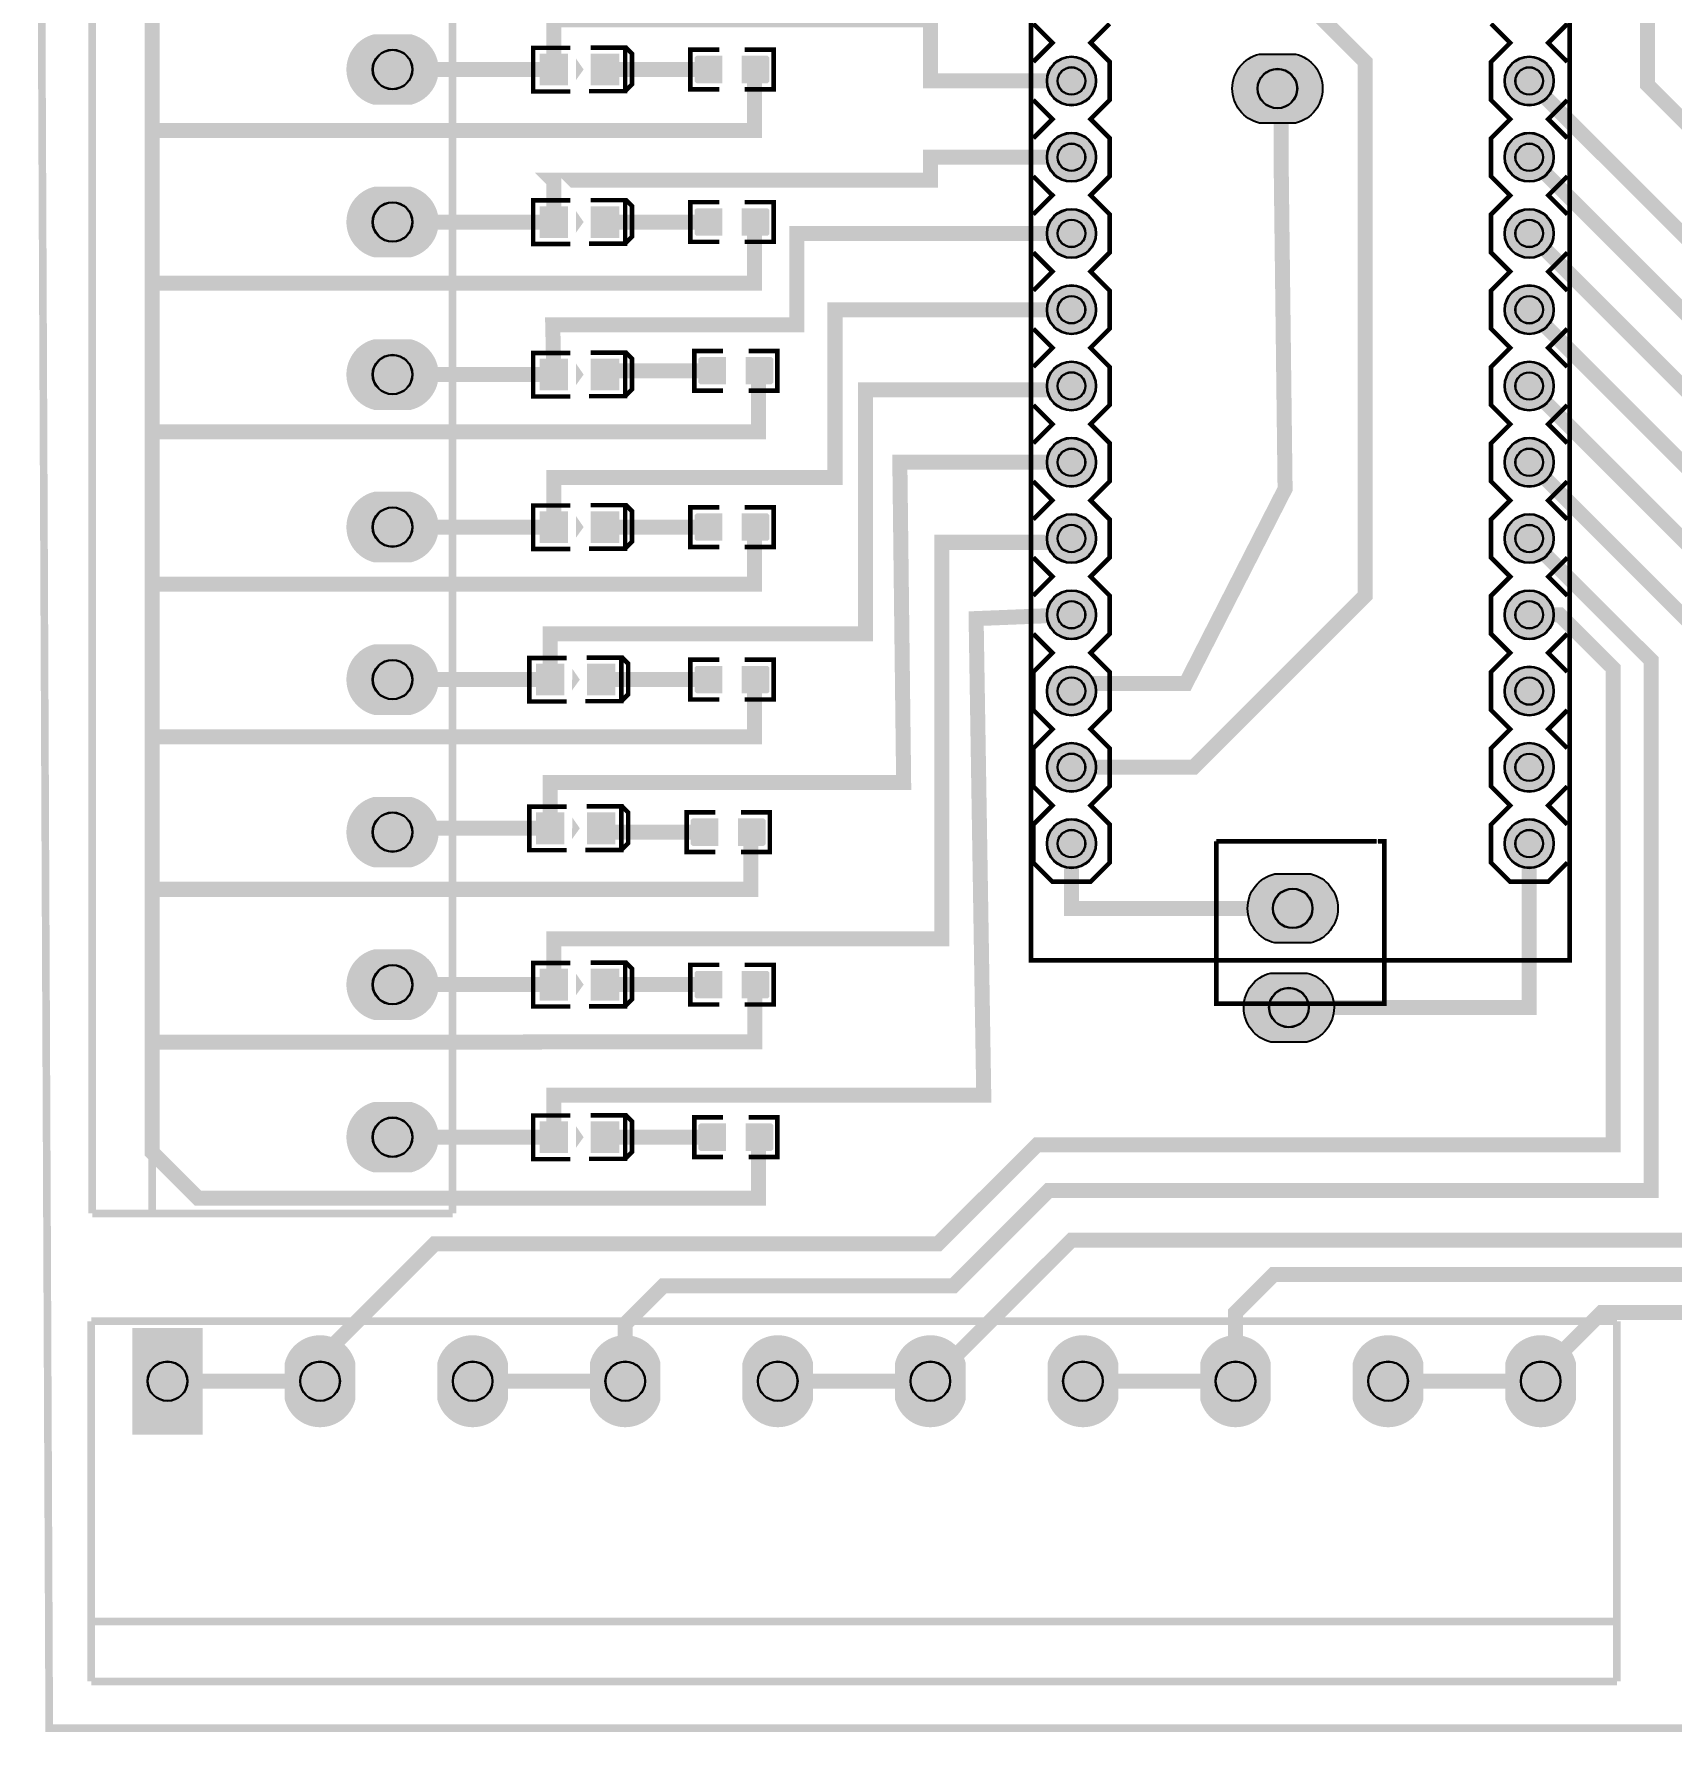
# Model space of a CAD drawing. Header units: millimetres. Extents: x 7 to 125, y -43 to 43.
# Drawn here: x 7.5 to 62, y -43.3 to 13.2 of the extents above; entities that cross this region are included whole.
import ezdxf

# ---------------------------------------------------------------- set-up
doc = ezdxf.new("R2010")
doc.units = ezdxf.units.MM
for name, color, linetype, true_color in [('BoardOutLine', 7, 'Continuous', 0xff00ff), ('BottomSolderMaskLayer', 7, 'Continuous', 0xaa00ff), ('Document', 7, 'Continuous', 0xffffff), ('Multi-Layer', 7, 'Continuous', 0xc0c0c0), ('TopLayer', 7, 'Continuous', 0xff0000), ('TopPasteMaskLayer', 7, 'Continuous', 0x808080), ('TopSilkLayer', 7, 'Continuous', 0xffcc00), ('TopSolderMaskLayer', 7, 'Continuous', 0x800080)]:
    doc.layers.add(name, color=color, linetype=linetype, true_color=true_color)

msp = doc.modelspace()

# ---------------------------------------------------------------- hatches: boundary and pattern name
at = {"layer": 'BottomSolderMaskLayer'}
for points in [[(18.818, 10.89, -0.785398), (18.818, 13.24), (20.044, 13.24, -0.785398), (20.044, 10.89)], [(41.212, 11.684, 1), (42.862, 11.684, 1)], [(48.282, 10.255, -0.785398), (48.282, 12.605), (49.508, 12.605, -0.785398), (49.508, 10.255)], [(56.452, 11.684, 1), (58.103, 11.684, 1)], [(41.212, 9.144, 1), (42.862, 9.144, 1)], [(56.452, 9.144, 1), (58.103, 9.144, 1)], [(18.818, 5.81, -0.785398), (18.818, 8.16), (20.044, 8.16, -0.785398), (20.044, 5.81)], [(41.212, 6.604, 1), (42.862, 6.604, 1)], [(56.452, 6.604, 1), (58.103, 6.604, 1)], [(41.212, 4.064, 1), (42.862, 4.064, 1)], [(56.452, 4.064, 1), (58.103, 4.064, 1)], [(18.818, 0.73, -0.785398), (18.818, 3.08), (20.044, 3.08, -0.785398), (20.044, 0.73)], [(41.212, 1.524, 1), (42.862, 1.524, 1)], [(56.452, 1.524, 1), (58.103, 1.524, 1)], [(41.212, -1.016, 1), (42.862, -1.016, 1)], [(56.452, -1.016, 1), (58.103, -1.016, 1)], [(18.818, -4.35, -0.785398), (18.818, -2), (20.044, -2, -0.785398), (20.044, -4.35)], [(41.212, -3.556, 1), (42.862, -3.556, 1)], [(56.452, -3.556, 1), (58.103, -3.556, 1)], [(41.212, -6.096, 1), (42.862, -6.096, 1)], [(56.452, -6.096, 1), (58.103, -6.096, 1)], [(18.818, -9.43, -0.785398), (18.818, -7.08), (20.044, -7.08, -0.785398), (20.044, -9.43)], [(41.212, -8.636, 1), (42.862, -8.636, 1)], [(56.452, -8.636, 1), (58.103, -8.636, 1)], [(41.212, -11.176, 1), (42.862, -11.176, 1)], [(56.452, -11.176, 1), (58.103, -11.176, 1)], [(18.818, -14.51, -0.785398), (18.818, -12.16), (20.044, -12.16, -0.785398), (20.044, -14.51)], [(41.212, -13.716, 1), (42.862, -13.716, 1)], [(56.452, -13.716, 1), (58.103, -13.716, 1)], [(48.79, -17.05, -0.785398), (48.79, -14.7), (50.016, -14.7, -0.785398), (50.016, -17.05)], [(18.818, -19.59, -0.785398), (18.818, -17.24), (20.044, -17.24, -0.785398), (20.044, -19.59)], [(48.663, -20.352, -0.785398), (48.663, -18.002), (49.889, -18.002, -0.785398), (49.889, -20.352)], [(18.818, -24.67, -0.785398), (18.818, -22.32), (20.044, -22.32, -0.785398), (20.044, -24.67)], [(13.113, -33.398), (10.763, -33.398), (10.763, -29.848), (13.113, -29.848)], [(18.193, -32.232, -0.785398), (15.843, -32.232), (15.843, -31.014, -0.785398), (18.193, -31.014)], [(23.273, -32.232, -0.785398), (20.923, -32.232), (20.923, -31.014, -0.785398), (23.273, -31.014)], [(28.353, -32.232, -0.785398), (26.003, -32.232), (26.003, -31.014, -0.785398), (28.353, -31.014)], [(33.433, -32.232, -0.785398), (31.083, -32.232), (31.083, -31.014, -0.785398), (33.433, -31.014)], [(38.513, -32.232, -0.785398), (36.163, -32.232), (36.163, -31.014, -0.785398), (38.513, -31.014)], [(43.593, -32.232, -0.785398), (41.243, -32.232), (41.243, -31.014, -0.785398), (43.593, -31.014)], [(48.673, -32.232, -0.785398), (46.323, -32.232), (46.323, -31.014, -0.785398), (48.673, -31.014)], [(53.754, -32.232, -0.785398), (51.403, -32.232), (51.403, -31.014, -0.785398), (53.754, -31.014)], [(58.834, -32.232, -0.785398), (56.483, -32.232), (56.483, -31.014, -0.785398), (58.834, -31.014)]]:
    msp.add_hatch(color=256, dxfattribs=at).paths.add_polyline_path(points)
at = {"layer": 'Document'}
for points in [[(58.557, 25.664), (58.557, -17.536), (52.507, -17.536), (52.507, -17.636), (58.557, -17.636), (58.657, -17.536), (58.657, 25.714), (58.607, 25.764), (40.707, 25.764), (40.657, 25.714), (40.657, -17.586), (40.707, -17.636), (46.757, -17.636), (46.757, -17.536), (40.757, -17.536), (40.757, 25.664), (58.507, 25.664)], [(46.807, -17.586), (46.807, -19.036), (46.857, -19.086), (52.457, -19.086), (52.507, -19.036), (52.507, -13.636), (52.457, -13.586), (46.857, -13.586), (46.807, -13.636), (46.807, -17.536), (46.907, -17.536), (46.907, -13.736), (46.957, -13.686), (52.357, -13.686), (52.407, -13.736), (52.407, -18.986), (46.957, -18.986), (46.907, -18.936), (46.907, -17.586), (46.907, -17.586)]]:
    msp.add_hatch(color=256, dxfattribs=at).paths.add_polyline_path(points)
at = {"layer": 'Multi-Layer'}
for points in [[(18.831, 10.915, -0.785398), (18.831, 13.215), (20.031, 13.215, -0.785398), (20.031, 10.915)], [(41.237, 11.684, 1), (42.837, 11.684, 1)], [(56.477, 11.684, 1), (58.077, 11.684, 1)], [(41.237, 9.144, 1), (42.837, 9.144, 1)], [(56.477, 9.144, 1), (58.077, 9.144, 1)], [(18.831, 5.835, -0.785398), (18.831, 8.135), (20.031, 8.135, -0.785398), (20.031, 5.835)], [(41.237, 6.604, 1), (42.837, 6.604, 1)], [(56.477, 6.604, 1), (58.077, 6.604, 1)], [(41.237, 4.064, 1), (42.837, 4.064, 1)], [(56.477, 4.064, 1), (58.077, 4.064, 1)], [(18.831, 0.755, -0.785398), (18.831, 3.055), (20.031, 3.055, -0.785398), (20.031, 0.755)], [(41.237, 1.524, 1), (42.837, 1.524, 1)], [(56.477, 1.524, 1), (58.077, 1.524, 1)], [(41.237, -1.016, 1), (42.837, -1.016, 1)], [(56.477, -1.016, 1), (58.077, -1.016, 1)], [(18.831, -4.325, -0.785398), (18.831, -2.025), (20.031, -2.025, -0.785398), (20.031, -4.325)], [(41.237, -3.556, 1), (42.837, -3.556, 1)], [(56.477, -3.556, 1), (58.077, -3.556, 1)], [(41.237, -6.096, 1), (42.837, -6.096, 1)], [(56.477, -6.096, 1), (58.077, -6.096, 1)], [(18.831, -9.405, -0.785398), (18.831, -7.105), (20.031, -7.105, -0.785398), (20.031, -9.405)], [(41.237, -8.636, 1), (42.837, -8.636, 1)], [(56.477, -8.636, 1), (58.077, -8.636, 1)], [(41.237, -11.176, 1), (42.837, -11.176, 1)], [(56.477, -11.176, 1), (58.077, -11.176, 1)], [(18.831, -14.485, -0.785398), (18.831, -12.185), (20.031, -12.185, -0.785398), (20.031, -14.485)], [(41.237, -13.716, 1), (42.837, -13.716, 1)], [(56.477, -13.716, 1), (58.077, -13.716, 1)], [(18.831, -19.565, -0.785398), (18.831, -17.265), (20.031, -17.265, -0.785398), (20.031, -19.565)], [(18.831, -24.645, -0.785398), (18.831, -22.345), (20.031, -22.345, -0.785398), (20.031, -24.645)], [(13.088, -33.373), (10.788, -33.373), (10.788, -29.873), (13.088, -29.873)], [(18.168, -32.223, -0.785398), (15.868, -32.223), (15.868, -31.023, -0.785398), (18.168, -31.023)], [(23.248, -32.223, -0.785398), (20.948, -32.223), (20.948, -31.023, -0.785398), (23.248, -31.023)], [(28.328, -32.223, -0.785398), (26.028, -32.223), (26.028, -31.023, -0.785398), (28.328, -31.023)], [(33.408, -32.223, -0.785398), (31.108, -32.223), (31.108, -31.023, -0.785398), (33.408, -31.023)], [(38.488, -32.223, -0.785398), (36.188, -32.223), (36.188, -31.023, -0.785398), (38.488, -31.023)], [(43.568, -32.223, -0.785398), (41.268, -32.223), (41.268, -31.023, -0.785398), (43.568, -31.023)], [(48.648, -32.223, -0.785398), (46.348, -32.223), (46.348, -31.023, -0.785398), (48.648, -31.023)], [(53.728, -32.223, -0.785398), (51.428, -32.223), (51.428, -31.023, -0.785398), (53.728, -31.023)], [(58.808, -32.223, -0.785398), (56.508, -32.223), (56.508, -31.023, -0.785398), (58.808, -31.023)]]:
    msp.add_hatch(color=256, dxfattribs=at).paths.add_polyline_path(points)
at = {"layer": 'TopLayer'}
for points in [[(25.254, 12.565), (25.254, 11.565), (24.354, 11.565), (24.354, 12.565)], [(26.954, 12.565), (26.954, 11.565), (26.054, 11.565), (26.054, 12.565)], [(30.384, 11.633), (30.384, 12.497), (29.578, 12.497), (29.578, 11.633)], [(31.084, 11.633), (31.084, 12.497), (31.891, 12.497), (31.891, 11.633)], [(25.254, 7.485), (25.254, 6.485), (24.354, 6.485), (24.354, 7.485)], [(26.954, 7.485), (26.954, 6.485), (26.054, 6.485), (26.054, 7.485)], [(30.384, 6.553), (30.384, 7.417), (29.578, 7.417), (29.578, 6.553)], [(31.084, 6.553), (31.084, 7.417), (31.891, 7.417), (31.891, 6.553)], [(25.254, 2.405), (25.254, 1.405), (24.354, 1.405), (24.354, 2.405)], [(26.954, 2.405), (26.954, 1.405), (26.054, 1.405), (26.054, 2.405)], [(30.511, 1.6), (30.511, 2.464), (29.705, 2.464), (29.705, 1.6)], [(31.211, 1.6), (31.211, 2.464), (32.018, 2.464), (32.018, 1.6)], [(25.254, -2.675), (25.254, -3.675), (24.354, -3.675), (24.354, -2.675)], [(26.954, -2.675), (26.954, -3.675), (26.054, -3.675), (26.054, -2.675)], [(30.384, -3.607), (30.384, -2.743), (29.578, -2.743), (29.578, -3.607)], [(31.084, -3.607), (31.084, -2.743), (31.891, -2.743), (31.891, -3.607)], [(25.127, -7.755), (25.127, -8.755), (24.227, -8.755), (24.227, -7.755)], [(26.827, -7.755), (26.827, -8.755), (25.927, -8.755), (25.927, -7.755)], [(30.384, -8.687), (30.384, -7.823), (29.578, -7.823), (29.578, -8.687)], [(31.084, -8.687), (31.084, -7.823), (31.891, -7.823), (31.891, -8.687)], [(25.127, -12.708), (25.127, -13.708), (24.227, -13.708), (24.227, -12.708)], [(26.827, -12.708), (26.827, -13.708), (25.927, -13.708), (25.927, -12.708)], [(30.257, -13.767), (30.257, -12.903), (29.451, -12.903), (29.451, -13.767)], [(30.957, -13.767), (30.957, -12.903), (31.764, -12.903), (31.764, -13.767)], [(25.254, -17.915), (25.254, -18.915), (24.354, -18.915), (24.354, -17.915)], [(26.954, -17.915), (26.954, -18.915), (26.054, -18.915), (26.054, -17.915)], [(30.384, -18.847), (30.384, -17.983), (29.578, -17.983), (29.578, -18.847)], [(31.084, -18.847), (31.084, -17.983), (31.891, -17.983), (31.891, -18.847)], [(25.254, -22.995), (25.254, -23.995), (24.354, -23.995), (24.354, -22.995)], [(26.954, -22.995), (26.954, -23.995), (26.054, -23.995), (26.054, -22.995)], [(30.511, -23.927), (30.511, -23.063), (29.705, -23.063), (29.705, -23.927)], [(31.211, -23.927), (31.211, -23.063), (32.018, -23.063), (32.018, -23.927)]]:
    msp.add_hatch(color=256, dxfattribs=at).paths.add_polyline_path(points)
at = {"layer": 'TopPasteMaskLayer'}
for points in [[(25.254, 12.565), (25.254, 11.565), (24.354, 11.565), (24.354, 12.565)], [(26.954, 12.565), (26.954, 11.565), (26.054, 11.565), (26.054, 12.565)], [(30.379, 12.465), (30.379, 12.237), (29.999, 12.237), (29.999, 11.907), (30.379, 11.907), (30.379, 11.665), (30.329, 11.615), (29.539, 11.615), (29.489, 11.665), (29.489, 12.465), (29.539, 12.515), (30.329, 12.515)], [(31.929, 12.515), (31.129, 12.515), (31.079, 12.465), (31.079, 12.237), (31.449, 12.237), (31.449, 11.907), (31.079, 11.907), (31.079, 11.665), (31.129, 11.615), (31.929, 11.615), (31.979, 11.665), (31.979, 12.465)], [(25.254, 7.485), (25.254, 6.485), (24.354, 6.485), (24.354, 7.485)], [(26.954, 7.485), (26.954, 6.485), (26.054, 6.485), (26.054, 7.485)], [(30.379, 7.385), (30.379, 7.157), (29.999, 7.157), (29.999, 6.827), (30.379, 6.827), (30.379, 6.585), (30.329, 6.535), (29.539, 6.535), (29.489, 6.585), (29.489, 7.385), (29.539, 7.435), (30.329, 7.435)], [(31.929, 7.435), (31.129, 7.435), (31.079, 7.385), (31.079, 7.157), (31.449, 7.157), (31.449, 6.827), (31.079, 6.827), (31.079, 6.585), (31.129, 6.535), (31.929, 6.535), (31.979, 6.585), (31.979, 7.385)], [(25.254, 2.405), (25.254, 1.405), (24.354, 1.405), (24.354, 2.405)], [(26.954, 2.405), (26.954, 1.405), (26.054, 1.405), (26.054, 2.405)], [(30.506, 2.432), (30.506, 2.204), (30.126, 2.204), (30.126, 1.874), (30.506, 1.874), (30.506, 1.632), (30.456, 1.582), (29.666, 1.582), (29.616, 1.632), (29.616, 2.432), (29.666, 2.482), (30.456, 2.482)], [(32.056, 2.482), (31.256, 2.482), (31.206, 2.432), (31.206, 2.204), (31.576, 2.204), (31.576, 1.874), (31.206, 1.874), (31.206, 1.632), (31.256, 1.582), (32.056, 1.582), (32.106, 1.632), (32.106, 2.432)], [(25.254, -2.675), (25.254, -3.675), (24.354, -3.675), (24.354, -2.675)], [(26.954, -2.675), (26.954, -3.675), (26.054, -3.675), (26.054, -2.675)], [(30.379, -2.775), (30.379, -3.003), (29.999, -3.003), (29.999, -3.333), (30.379, -3.333), (30.379, -3.575), (30.329, -3.625), (29.539, -3.625), (29.489, -3.575), (29.489, -2.775), (29.539, -2.725), (30.329, -2.725)], [(31.929, -2.725), (31.129, -2.725), (31.079, -2.775), (31.079, -3.003), (31.449, -3.003), (31.449, -3.333), (31.079, -3.333), (31.079, -3.575), (31.129, -3.625), (31.929, -3.625), (31.979, -3.575), (31.979, -2.775)], [(25.127, -7.755), (25.127, -8.755), (24.227, -8.755), (24.227, -7.755)], [(26.827, -7.755), (26.827, -8.755), (25.927, -8.755), (25.927, -7.755)], [(30.379, -7.855), (30.379, -8.083), (29.999, -8.083), (29.999, -8.413), (30.379, -8.413), (30.379, -8.655), (30.329, -8.705), (29.539, -8.705), (29.489, -8.655), (29.489, -7.855), (29.539, -7.805), (30.329, -7.805)], [(31.929, -7.805), (31.129, -7.805), (31.079, -7.855), (31.079, -8.083), (31.449, -8.083), (31.449, -8.413), (31.079, -8.413), (31.079, -8.655), (31.129, -8.705), (31.929, -8.705), (31.979, -8.655), (31.979, -7.855)], [(25.127, -12.708), (25.127, -13.708), (24.227, -13.708), (24.227, -12.708)], [(26.827, -12.708), (26.827, -13.708), (25.927, -13.708), (25.927, -12.708)], [(30.252, -12.935), (30.252, -13.163), (29.872, -13.163), (29.872, -13.493), (30.252, -13.493), (30.252, -13.735), (30.202, -13.785), (29.412, -13.785), (29.362, -13.735), (29.362, -12.935), (29.412, -12.885), (30.202, -12.885)], [(31.802, -12.885), (31.002, -12.885), (30.952, -12.935), (30.952, -13.163), (31.322, -13.163), (31.322, -13.493), (30.952, -13.493), (30.952, -13.735), (31.002, -13.785), (31.802, -13.785), (31.852, -13.735), (31.852, -12.935)], [(25.254, -17.915), (25.254, -18.915), (24.354, -18.915), (24.354, -17.915)], [(26.954, -17.915), (26.954, -18.915), (26.054, -18.915), (26.054, -17.915)], [(30.379, -18.015), (30.379, -18.243), (29.999, -18.243), (29.999, -18.573), (30.379, -18.573), (30.379, -18.815), (30.329, -18.865), (29.539, -18.865), (29.489, -18.815), (29.489, -18.015), (29.539, -17.965), (30.329, -17.965)], [(31.929, -17.965), (31.129, -17.965), (31.079, -18.015), (31.079, -18.243), (31.449, -18.243), (31.449, -18.573), (31.079, -18.573), (31.079, -18.815), (31.129, -18.865), (31.929, -18.865), (31.979, -18.815), (31.979, -18.015)], [(25.254, -22.995), (25.254, -23.995), (24.354, -23.995), (24.354, -22.995)], [(26.954, -22.995), (26.954, -23.995), (26.054, -23.995), (26.054, -22.995)], [(30.506, -23.095), (30.506, -23.323), (30.126, -23.323), (30.126, -23.653), (30.506, -23.653), (30.506, -23.895), (30.456, -23.945), (29.666, -23.945), (29.616, -23.895), (29.616, -23.095), (29.666, -23.045), (30.456, -23.045)], [(32.056, -23.045), (31.256, -23.045), (31.206, -23.095), (31.206, -23.323), (31.576, -23.323), (31.576, -23.653), (31.206, -23.653), (31.206, -23.895), (31.256, -23.945), (32.056, -23.945), (32.106, -23.895), (32.106, -23.095)]]:
    msp.add_hatch(color=256, dxfattribs=at).paths.add_polyline_path(points)
at = {"layer": 'TopSilkLayer'}
for points in [[(25.544, 12.425), (25.534, 11.705), (25.794, 12.065)], [(25.544, 7.345), (25.534, 6.625), (25.794, 6.985)], [(25.544, 2.265), (25.534, 1.545), (25.794, 1.905)], [(25.544, -2.815), (25.534, -3.535), (25.794, -3.175)], [(25.417, -7.895), (25.407, -8.615), (25.667, -8.255)], [(25.417, -12.848), (25.407, -13.568), (25.667, -13.208)], [(25.544, -18.055), (25.534, -18.775), (25.794, -18.415)], [(25.544, -23.135), (25.534, -23.855), (25.794, -23.495)]]:
    msp.add_hatch(color=256, dxfattribs=at).paths.add_polyline_path(points)
at = {"layer": 'TopSolderMaskLayer'}
for points in [[(18.818, 10.89, -0.785398), (18.818, 13.24), (20.044, 13.24, -0.785398), (20.044, 10.89)], [(25.277, 12.593), (25.277, 11.537), (24.331, 11.537), (24.331, 12.593)], [(26.977, 12.593), (26.977, 11.537), (26.031, 11.537), (26.031, 12.593)], [(30.409, 11.608), (30.409, 12.522), (29.552, 12.522), (29.552, 11.608)], [(31.059, 11.608), (31.059, 12.522), (31.916, 12.522), (31.916, 11.608)], [(41.212, 11.684, 1), (42.862, 11.684, 1)], [(48.282, 10.255, -0.785398), (48.282, 12.605), (49.508, 12.605, -0.785398), (49.508, 10.255)], [(56.452, 11.684, 1), (58.103, 11.684, 1)], [(41.212, 9.144, 1), (42.862, 9.144, 1)], [(56.452, 9.144, 1), (58.103, 9.144, 1)], [(18.818, 5.81, -0.785398), (18.818, 8.16), (20.044, 8.16, -0.785398), (20.044, 5.81)], [(25.277, 7.513), (25.277, 6.457), (24.331, 6.457), (24.331, 7.513)], [(26.977, 7.513), (26.977, 6.457), (26.031, 6.457), (26.031, 7.513)], [(30.409, 6.528), (30.409, 7.442), (29.552, 7.442), (29.552, 6.528)], [(31.059, 6.528), (31.059, 7.442), (31.916, 7.442), (31.916, 6.528)], [(41.212, 6.604, 1), (42.862, 6.604, 1)], [(56.452, 6.604, 1), (58.103, 6.604, 1)], [(41.212, 4.064, 1), (42.862, 4.064, 1)], [(56.452, 4.064, 1), (58.103, 4.064, 1)], [(18.818, 0.73, -0.785398), (18.818, 3.08), (20.044, 3.08, -0.785398), (20.044, 0.73)], [(25.277, 2.433), (25.277, 1.377), (24.331, 1.377), (24.331, 2.433)], [(26.977, 2.433), (26.977, 1.377), (26.031, 1.377), (26.031, 2.433)], [(30.536, 1.575), (30.536, 2.489), (29.679, 2.489), (29.679, 1.575)], [(31.186, 1.575), (31.186, 2.489), (32.043, 2.489), (32.043, 1.575)], [(41.212, 1.524, 1), (42.862, 1.524, 1)], [(56.452, 1.524, 1), (58.103, 1.524, 1)], [(41.212, -1.016, 1), (42.862, -1.016, 1)], [(56.452, -1.016, 1), (58.103, -1.016, 1)], [(18.818, -4.35, -0.785398), (18.818, -2), (20.044, -2, -0.785398), (20.044, -4.35)], [(25.277, -2.647), (25.277, -3.703), (24.331, -3.703), (24.331, -2.647)], [(26.977, -2.647), (26.977, -3.703), (26.031, -3.703), (26.031, -2.647)], [(30.409, -3.632), (30.409, -2.718), (29.552, -2.718), (29.552, -3.632)], [(31.059, -3.632), (31.059, -2.718), (31.916, -2.718), (31.916, -3.632)], [(41.212, -3.556, 1), (42.862, -3.556, 1)], [(56.452, -3.556, 1), (58.103, -3.556, 1)], [(41.212, -6.096, 1), (42.862, -6.096, 1)], [(56.452, -6.096, 1), (58.103, -6.096, 1)], [(18.818, -9.43, -0.785398), (18.818, -7.08), (20.044, -7.08, -0.785398), (20.044, -9.43)], [(25.15, -7.727), (25.15, -8.783), (24.204, -8.783), (24.204, -7.727)], [(26.85, -7.727), (26.85, -8.783), (25.904, -8.783), (25.904, -7.727)], [(30.409, -8.712), (30.409, -7.798), (29.552, -7.798), (29.552, -8.712)], [(31.059, -8.712), (31.059, -7.798), (31.916, -7.798), (31.916, -8.712)], [(41.212, -8.636, 1), (42.862, -8.636, 1)], [(56.452, -8.636, 1), (58.103, -8.636, 1)], [(41.212, -11.176, 1), (42.862, -11.176, 1)], [(56.452, -11.176, 1), (58.103, -11.176, 1)], [(18.818, -14.51, -0.785398), (18.818, -12.16), (20.044, -12.16, -0.785398), (20.044, -14.51)], [(25.15, -12.68), (25.15, -13.736), (24.204, -13.736), (24.204, -12.68)], [(26.85, -12.68), (26.85, -13.736), (25.904, -13.736), (25.904, -12.68)], [(30.282, -13.792), (30.282, -12.878), (29.425, -12.878), (29.425, -13.792)], [(30.932, -13.792), (30.932, -12.878), (31.789, -12.878), (31.789, -13.792)], [(41.212, -13.716, 1), (42.862, -13.716, 1)], [(56.452, -13.716, 1), (58.103, -13.716, 1)], [(48.79, -17.05, -0.785398), (48.79, -14.7), (50.016, -14.7, -0.785398), (50.016, -17.05)], [(18.818, -19.59, -0.785398), (18.818, -17.24), (20.044, -17.24, -0.785398), (20.044, -19.59)], [(25.277, -17.887), (25.277, -18.943), (24.331, -18.943), (24.331, -17.887)], [(26.977, -17.887), (26.977, -18.943), (26.031, -18.943), (26.031, -17.887)], [(30.409, -18.872), (30.409, -17.958), (29.552, -17.958), (29.552, -18.872)], [(31.059, -18.872), (31.059, -17.958), (31.916, -17.958), (31.916, -18.872)], [(48.663, -20.352, -0.785398), (48.663, -18.002), (49.889, -18.002, -0.785398), (49.889, -20.352)], [(18.818, -24.67, -0.785398), (18.818, -22.32), (20.044, -22.32, -0.785398), (20.044, -24.67)], [(25.277, -22.967), (25.277, -24.023), (24.331, -24.023), (24.331, -22.967)], [(26.977, -22.967), (26.977, -24.023), (26.031, -24.023), (26.031, -22.967)], [(30.536, -23.952), (30.536, -23.038), (29.679, -23.038), (29.679, -23.952)], [(31.186, -23.952), (31.186, -23.038), (32.043, -23.038), (32.043, -23.952)], [(13.113, -33.398), (10.763, -33.398), (10.763, -29.848), (13.113, -29.848)], [(18.193, -32.232, -0.785398), (15.843, -32.232), (15.843, -31.014, -0.785398), (18.193, -31.014)], [(23.273, -32.232, -0.785398), (20.923, -32.232), (20.923, -31.014, -0.785398), (23.273, -31.014)], [(28.353, -32.232, -0.785398), (26.003, -32.232), (26.003, -31.014, -0.785398), (28.353, -31.014)], [(33.433, -32.232, -0.785398), (31.083, -32.232), (31.083, -31.014, -0.785398), (33.433, -31.014)], [(38.513, -32.232, -0.785398), (36.163, -32.232), (36.163, -31.014, -0.785398), (38.513, -31.014)], [(43.593, -32.232, -0.785398), (41.243, -32.232), (41.243, -31.014, -0.785398), (43.593, -31.014)], [(48.673, -32.232, -0.785398), (46.323, -32.232), (46.323, -31.014, -0.785398), (48.673, -31.014)], [(53.754, -32.232, -0.785398), (51.403, -32.232), (51.403, -31.014, -0.785398), (53.754, -31.014)], [(58.834, -32.232, -0.785398), (56.483, -32.232), (56.483, -31.014, -0.785398), (58.834, -31.014)]]:
    msp.add_hatch(color=256, dxfattribs=at).paths.add_polyline_path(points)

# ---------------------------------------------------------------- linework, layer by layer
at = {"layer": 'BoardOutLine', "const_width": 0.254}
msp.add_lwpolyline([(7.62, 42.799), (124.46, 43.053), (124.46, -43.18), (8.001, -43.18), (7.62, 42.799)], close=True, dxfattribs=at)
at = {"layer": 'BottomSolderMaskLayer'}
for centre, radius in [((19.431, 12.065), 0.664), ((42.037, 11.684), 0.825), ((57.277, 11.684), 0.825), ((42.038, 11.685), 0.464), ((48.895, 11.43), 0.664), ((57.277, 11.684), 0.464), ((42.037, 9.144), 0.825), ((57.277, 9.144), 0.825), ((42.037, 9.144), 0.464), ((57.278, 9.143), 0.464), ((19.431, 6.985), 0.664), ((42.037, 6.604), 0.825), ((57.277, 6.604), 0.825), ((42.038, 6.605), 0.464), ((57.277, 6.604), 0.464), ((42.037, 4.064), 0.825), ((42.037, 4.064), 0.464), ((57.277, 4.064), 0.825), ((57.278, 4.063), 0.464), ((19.431, 1.905), 0.664), ((42.037, 1.524), 0.825), ((57.277, 1.524), 0.825), ((42.038, 1.525), 0.464), ((57.277, 1.524), 0.464), ((42.037, -1.016), 0.825), ((42.037, -1.016), 0.464), ((57.277, -1.016), 0.825), ((57.278, -1.017), 0.464), ((19.431, -3.175), 0.664), ((42.037, -3.556), 0.825), ((57.277, -3.556), 0.825), ((42.038, -3.555), 0.464), ((57.277, -3.556), 0.464), ((42.037, -6.096), 0.825), ((42.037, -6.096), 0.464), ((57.277, -6.096), 0.825), ((57.278, -6.097), 0.464), ((19.431, -8.255), 0.664), ((42.037, -8.636), 0.825), ((57.277, -8.636), 0.825), ((42.038, -8.636), 0.464), ((57.277, -8.636), 0.464), ((42.037, -11.176), 0.825), ((42.037, -11.176), 0.464), ((57.277, -11.176), 0.825), ((57.278, -11.177), 0.464), ((19.431, -13.335), 0.664), ((42.037, -13.716), 0.825), ((57.277, -13.716), 0.825), ((42.037, -13.716), 0.464), ((57.277, -13.716), 0.464), ((49.403, -15.875), 0.664), ((19.431, -18.415), 0.664), ((49.276, -19.177), 0.664), ((19.431, -23.495), 0.664), ((11.938, -31.623), 0.664), ((17.018, -31.623), 0.664), ((22.098, -31.623), 0.664), ((27.178, -31.623), 0.664), ((32.258, -31.623), 0.664), ((37.338, -31.623), 0.664), ((42.418, -31.623), 0.664), ((47.498, -31.623), 0.664), ((52.578, -31.623), 0.664), ((57.658, -31.623), 0.664)]:
    msp.add_circle(centre, radius, dxfattribs=at)
at = {"layer": 'Multi-Layer'}
for points in [[(48.295, 10.28, -0.785398), (48.295, 12.58), (49.495, 12.58, -0.785398), (49.495, 10.28)], [(48.803, -17.025, -0.785398), (48.803, -14.725), (50.003, -14.725, -0.785398), (50.003, -17.025)], [(48.676, -20.327, -0.785398), (48.676, -18.027), (49.876, -18.027, -0.785398), (49.876, -20.327)]]:
    msp.add_lwpolyline(points, format="xyb", close=True, dxfattribs=at)
for centre, radius in [((19.431, 12.065), 0.65), ((42.037, 11.684), 0.8), ((57.277, 11.684), 0.8), ((42.038, 11.685), 0.45), ((48.895, 11.43), 0.65), ((57.277, 11.684), 0.45), ((42.037, 9.144), 0.8), ((57.277, 9.144), 0.8), ((42.037, 9.144), 0.45), ((57.278, 9.143), 0.45), ((19.431, 6.985), 0.65), ((42.037, 6.604), 0.8), ((57.277, 6.604), 0.8), ((42.038, 6.605), 0.45), ((57.277, 6.604), 0.45), ((42.037, 4.064), 0.8), ((57.277, 4.064), 0.8), ((42.037, 4.064), 0.45), ((57.278, 4.063), 0.45), ((19.431, 1.905), 0.65), ((42.037, 1.524), 0.8), ((57.277, 1.524), 0.8), ((42.038, 1.525), 0.45), ((57.277, 1.524), 0.45), ((42.037, -1.016), 0.8), ((57.277, -1.016), 0.8), ((42.037, -1.016), 0.45), ((57.278, -1.017), 0.45), ((19.431, -3.175), 0.65), ((42.037, -3.556), 0.8), ((57.277, -3.556), 0.8), ((42.038, -3.555), 0.45), ((57.277, -3.556), 0.45), ((42.037, -6.096), 0.8), ((42.037, -6.096), 0.45), ((57.277, -6.096), 0.8), ((57.278, -6.097), 0.45), ((19.431, -8.255), 0.65), ((42.037, -8.636), 0.8), ((57.277, -8.636), 0.8), ((42.038, -8.636), 0.45), ((57.277, -8.636), 0.45), ((42.037, -11.176), 0.8), ((42.037, -11.176), 0.45), ((57.277, -11.176), 0.8), ((57.278, -11.177), 0.45), ((19.431, -13.335), 0.65), ((42.037, -13.716), 0.8), ((57.277, -13.716), 0.8), ((42.037, -13.716), 0.45), ((57.277, -13.716), 0.45), ((49.403, -15.875), 0.65), ((19.431, -18.415), 0.65), ((49.276, -19.177), 0.65), ((19.431, -23.495), 0.65), ((11.938, -31.623), 0.65), ((17.018, -31.623), 0.65), ((22.098, -31.623), 0.65), ((27.178, -31.623), 0.65), ((32.258, -31.623), 0.65), ((37.338, -31.623), 0.65), ((42.418, -31.623), 0.65), ((47.498, -31.623), 0.65), ((52.578, -31.623), 0.65), ((57.658, -31.623), 0.65)]:
    msp.add_circle(centre, radius, dxfattribs=at)
at = {"layer": 'TopLayer', "const_width": 0.5}
for points in [[(31.614, -23.495), (31.614, -25.527), (12.954, -25.527), (11.43, -24.003), (11.43, 30.861)], [(68.961, 3.81), (61.214, 11.557), (61.214, 19.939), (59.309, 21.844), (57.277, 21.844)], [(42.037, -11.176), (46.101, -11.176), (51.816, -5.461), (51.816, 12.319), (48.895, 15.24)], [(42.037, 11.684), (37.338, 11.684), (37.338, 13.716), (24.892, 13.716), (24.804, 13.628), (24.804, 12.065)], [(31.487, 12.065), (31.487, 10.033), (11.43, 10.033)], [(24.804, 12.065), (19.431, 12.065)], [(26.504, 12.065), (29.981, 12.065)], [(81.026, -32.004), (77.851, -28.829), (74.803, -28.829), (74.803, -28.702), (73.406, -27.305), (69.342, -27.305), (69.342, -0.381), (57.277, 11.684)], [(42.037, -8.636), (42.291, -8.382), (45.847, -8.382), (49.149, -1.905), (49.022, 8.636), (49.022, 11.303), (48.895, 11.43)], [(42.037, 9.144), (37.338, 9.144), (37.338, 8.382), (24.765, 8.382), (24.804, 8.343), (24.804, 6.985)], [(75.946, -32.004), (72.517, -28.575), (68.072, -28.575), (68.072, -1.651), (57.277, 9.144)], [(31.487, 6.985), (31.487, 4.953), (11.43, 4.953)], [(24.804, 6.985), (19.431, 6.985)], [(42.037, 6.604), (32.893, 6.604), (32.893, 3.556), (24.765, 3.556), (24.803, 1.905)], [(26.504, 6.985), (29.981, 6.985)], [(65.786, -32.004), (65.786, -30.734), (66.675, -29.845), (66.675, -2.794), (57.277, 6.604)], [(24.803, -3.175), (24.803, -1.524), (34.163, -1.524), (34.163, 4.064), (42.037, 4.064)], [(57.658, -31.623), (57.658, -31.369), (59.69, -29.337), (65.278, -29.337), (65.278, -3.937), (57.277, 4.064)], [(31.614, 2.032), (31.614, 0), (11.43, 0)], [(26.504, 1.905), (26.631, 2.032), (30.108, 2.032)], [(24.804, 1.905), (19.431, 1.905)], [(24.676, -8.255), (24.676, -6.731), (35.179, -6.731), (35.179, 1.397), (41.91, 1.397), (42.037, 1.524)], [(47.498, -31.623), (47.498, -29.337), (48.768, -28.067), (64.008, -28.067), (64.008, -5.207), (57.277, 1.524)], [(24.677, -13.208), (24.677, -11.684), (36.449, -11.684), (36.322, -1.016), (42.037, -1.016)], [(37.338, -31.623), (42.037, -26.924), (62.611, -26.924), (62.611, -6.35), (57.277, -1.016)], [(31.487, -3.175), (31.487, -5.08), (11.43, -5.08)], [(19.431, -3.175), (24.804, -3.175)], [(24.803, -18.415), (24.803, -16.891), (37.719, -16.891), (37.719, -3.683), (41.91, -3.683), (42.037, -3.556)], [(26.504, -3.175), (29.981, -3.175)], [(27.178, -31.623), (27.178, -29.718), (28.448, -28.448), (38.1, -28.448), (41.275, -25.273), (61.341, -25.273), (61.341, -7.62), (57.277, -3.556)], [(57.277, -6.096), (58.293, -6.096), (60.071, -7.874), (60.071, -23.749), (40.894, -23.749), (37.592, -27.051), (20.828, -27.051), (17.018, -30.861), (17.018, -31.623)], [(24.804, -23.495), (24.804, -22.098), (39.116, -22.098), (38.862, -6.223), (42.037, -6.096)], [(31.487, -8.255), (31.487, -10.16), (11.43, -10.16)], [(19.431, -8.255), (24.677, -8.255)], [(26.377, -8.255), (29.981, -8.255)], [(19.431, -13.335), (19.558, -13.208), (24.677, -13.208)], [(26.377, -13.208), (26.504, -13.335), (29.854, -13.335)], [(31.36, -13.335), (31.36, -15.24), (11.43, -15.24)], [(42.037, -13.716), (42.037, -15.875), (49.403, -15.875)], [(57.277, -13.716), (57.277, -19.177), (49.276, -19.177)], [(31.487, -18.415), (31.496, -20.32), (11.43, -20.333)], [(19.431, -18.415), (24.804, -18.415)], [(26.504, -18.415), (29.981, -18.415)], [(19.431, -23.495), (24.804, -23.495)], [(26.504, -23.495), (30.108, -23.495)], [(11.938, -31.623), (17.018, -31.623)], [(22.098, -31.623), (27.178, -31.623)], [(32.258, -31.623), (37.338, -31.623)], [(42.418, -31.623), (47.498, -31.623)], [(52.578, -31.623), (57.658, -31.623)]]:
    msp.add_lwpolyline(points, dxfattribs=at)
at = {"layer": 'TopSilkLayer', "const_width": 0.152}
msp.add_lwpolyline([(40.691, -17.602), (40.691, 25.73), (58.623, 25.73), (58.623, -17.602), (40.691, -17.602)], close=True, dxfattribs=at)
at = {"layer": 'TopSilkLayer'}
for points, const_width in [([(9.431, 24.765), (9.431, -26.035)], 0.254), ([(11.431, 24.765), (11.431, -26.035)], 0.254), ([(21.431, 24.765), (21.431, -26.035)], 0.254), ([(40.767, -6.73), (41.402, -7.365), (40.767, -8.001), (40.767, -9.271), (41.402, -9.906), (40.767, -10.541), (40.767, -11.811), (41.402, -12.446), (40.767, -13.081), (40.767, -14.351), (41.402, -14.986), (42.672, -14.986), (43.307, -14.351), (43.307, -13.081), (42.672, -12.446), (43.307, -11.811), (43.307, -10.541), (42.672, -9.906), (43.307, -9.271), (43.307, -8.001), (42.672, -7.365), (43.307, -6.73), (43.307, -5.46), (42.672, -4.825), (43.307, -4.19), (43.307, -2.92), (42.672, -2.285), (43.307, -1.65), (43.307, -0.38), (42.672, 0.255), (43.307, 0.89), (43.307, 2.16), (42.672, 2.795), (43.307, 3.43), (43.307, 4.7), (42.672, 5.335), (43.307, 5.97), (43.307, 7.24), (42.672, 7.875), (43.307, 8.51), (43.307, 9.78), (42.672, 10.415), (43.307, 11.05), (43.307, 12.32), (42.672, 12.955), (43.307, 13.59)], 0.152), ([(40.767, 13.59), (41.402, 12.955), (40.767, 12.32)], 0.152), ([(56.007, 13.588), (56.642, 12.953), (56.007, 12.318)], 0.152), ([(56.007, 13.588), (56.642, 12.953), (56.007, 12.318), (56.007, 11.048), (56.642, 10.413), (56.007, 9.778), (56.007, 8.508), (56.642, 7.873), (56.007, 7.238), (56.007, 5.968), (56.642, 5.333), (56.007, 4.698), (56.007, 3.428), (56.642, 2.793), (56.007, 2.158), (56.007, 0.888), (56.642, 0.253), (56.007, -0.382), (56.007, -1.652), (56.642, -2.287), (56.007, -2.922), (56.007, -4.192), (56.642, -4.827), (56.007, -5.462), (56.007, -6.732), (56.642, -7.366), (56.007, -8.001), (56.007, -9.271), (56.642, -9.906), (56.007, -10.541), (56.007, -11.811), (56.642, -12.446), (56.007, -13.081), (56.007, -14.351), (56.642, -14.986), (57.912, -14.986), (58.547, -14.351)], 0.152), ([(58.547, 12.318), (57.912, 12.953), (58.547, 13.588)], 0.152), ([(25.354, 11.335), (24.114, 11.335), (24.114, 12.785), (25.354, 12.785)], 0.15), ([(26.024, 12.795), (27.174, 12.795), (27.174, 11.345), (25.974, 11.345)], 0.15), ([(27.174, 12.795), (27.204, 12.795), (27.404, 12.595), (27.404, 11.575), (27.374, 11.545), (27.174, 11.345)], 0.15), ([(30.308, 11.404), (29.349, 11.404), (29.349, 12.726), (30.308, 12.726)], 0.152), ([(31.16, 11.404), (32.119, 11.404), (32.119, 12.726), (31.16, 12.726)], 0.152), ([(40.767, 11.05), (41.402, 10.415), (40.767, 9.78)], 0.152), ([(56.007, 11.048), (56.642, 10.413), (56.007, 9.778)], 0.152), ([(58.547, 9.778), (57.912, 10.413), (58.547, 11.048)], 0.152), ([(40.767, 8.51), (41.402, 7.875), (40.767, 7.24)], 0.152), ([(56.007, 8.508), (56.642, 7.873), (56.007, 7.238)], 0.152), ([(58.547, 7.239), (57.912, 7.874), (58.547, 8.509)], 0.152), ([(25.354, 6.255), (24.114, 6.255), (24.114, 7.705), (25.354, 7.705)], 0.15), ([(26.024, 7.715), (27.174, 7.715), (27.174, 6.265), (25.974, 6.265)], 0.15), ([(27.174, 7.715), (27.204, 7.715), (27.404, 7.515), (27.404, 6.495), (27.374, 6.465), (27.174, 6.265)], 0.15), ([(30.308, 6.324), (29.349, 6.324), (29.349, 7.646), (30.308, 7.646)], 0.152), ([(31.16, 6.324), (32.119, 6.324), (32.119, 7.646), (31.16, 7.646)], 0.152), ([(40.767, 5.97), (41.402, 5.335), (40.767, 4.7)], 0.152), ([(56.007, 5.968), (56.642, 5.333), (56.007, 4.698)], 0.152), ([(58.547, 4.698), (57.912, 5.333), (58.547, 5.968)], 0.152), ([(40.767, 3.43), (41.402, 2.795), (40.767, 2.16)], 0.152), ([(56.007, 3.428), (56.642, 2.793), (56.007, 2.158)], 0.152), ([(58.547, 2.158), (57.912, 2.793), (58.547, 3.428)], 0.152), ([(25.354, 1.175), (24.114, 1.175), (24.114, 2.625), (25.354, 2.625)], 0.15), ([(26.024, 2.635), (27.174, 2.635), (27.174, 1.185), (25.974, 1.185)], 0.15), ([(27.174, 2.635), (27.204, 2.635), (27.404, 2.435), (27.404, 1.415), (27.374, 1.385), (27.174, 1.185)], 0.15), ([(30.435, 1.371), (29.476, 1.371), (29.476, 2.693), (30.435, 2.693)], 0.152), ([(31.287, 1.371), (32.246, 1.371), (32.246, 2.693), (31.287, 2.693)], 0.152), ([(40.768, 0.889), (41.403, 0.254), (40.768, -0.381)], 0.152), ([(56.007, 0.888), (56.642, 0.253), (56.007, -0.382)], 0.152), ([(58.547, -0.382), (57.912, 0.253), (58.547, 0.888)], 0.152), ([(40.767, -1.65), (41.402, -2.285), (40.767, -2.92)], 0.152), ([(56.007, -1.652), (56.642, -2.287), (56.007, -2.922)], 0.152), ([(58.547, -2.922), (57.912, -2.287), (58.547, -1.652)], 0.152), ([(25.354, -3.905), (24.114, -3.905), (24.114, -2.455), (25.354, -2.455)], 0.15), ([(26.024, -2.445), (27.174, -2.445), (27.174, -3.895), (25.974, -3.895)], 0.15), ([(27.174, -2.445), (27.204, -2.445), (27.404, -2.645), (27.404, -3.665), (27.374, -3.695), (27.174, -3.895)], 0.15), ([(30.308, -3.836), (29.349, -3.836), (29.349, -2.514), (30.308, -2.514)], 0.152), ([(31.16, -3.836), (32.119, -3.836), (32.119, -2.514), (31.16, -2.514)], 0.152), ([(40.767, -4.19), (41.402, -4.825), (40.767, -5.46)], 0.152), ([(56.007, -4.192), (56.642, -4.827), (56.007, -5.462)], 0.152), ([(58.547, -5.462), (57.912, -4.827), (58.547, -4.192)], 0.152), ([(56.007, -6.732), (56.642, -7.366), (56.007, -8.001)], 0.152), ([(58.547, -8.001), (57.912, -7.366), (58.547, -6.732)], 0.152), ([(25.227, -8.985), (23.987, -8.985), (23.987, -7.535), (25.227, -7.535)], 0.15), ([(25.897, -7.525), (27.047, -7.525), (27.047, -8.975), (25.847, -8.975)], 0.15), ([(27.047, -7.525), (27.077, -7.525), (27.277, -7.725), (27.277, -8.745), (27.247, -8.775), (27.047, -8.975)], 0.15), ([(30.308, -8.916), (29.349, -8.916), (29.349, -7.594), (30.308, -7.594)], 0.152), ([(31.16, -8.916), (32.119, -8.916), (32.119, -7.594), (31.16, -7.594)], 0.152), ([(56.007, -9.271), (56.642, -9.906), (56.007, -10.541)], 0.152), ([(58.547, -10.541), (57.912, -9.906), (58.547, -9.271)], 0.152), ([(56.007, -11.811), (56.642, -12.446), (56.007, -13.081)], 0.152), ([(58.547, -13.081), (57.912, -12.446), (58.547, -11.811)], 0.152), ([(25.227, -13.938), (23.987, -13.938), (23.987, -12.488), (25.227, -12.488)], 0.15), ([(25.897, -12.478), (27.047, -12.478), (27.047, -13.928), (25.847, -13.928)], 0.15), ([(27.047, -12.478), (27.077, -12.478), (27.277, -12.678), (27.277, -13.698), (27.247, -13.728), (27.047, -13.928)], 0.15), ([(30.181, -13.996), (29.222, -13.996), (29.222, -12.674), (30.181, -12.674)], 0.152), ([(31.033, -13.996), (31.992, -13.996), (31.992, -12.674), (31.033, -12.674)], 0.152), ([(46.863, -13.64), (47.117, -13.64)], 0.152), ([(46.863, -17.526), (46.863, -19.05), (52.451, -19.05), (52.451, -13.64), (52.242, -13.64)], 0.152), ([(46.863, -17.526), (46.863, -13.64)], 0.152), ([(47.117, -13.64), (52.197, -13.64)], 0.152), ([(56.007, -14.351), (56.642, -14.986), (57.912, -14.986), (58.547, -14.351)], 0.152), ([(25.354, -19.145), (24.114, -19.145), (24.114, -17.695), (25.354, -17.695)], 0.15), ([(26.024, -17.685), (27.174, -17.685), (27.174, -19.135), (25.974, -19.135)], 0.15), ([(27.174, -17.685), (27.204, -17.685), (27.404, -17.885), (27.404, -18.905), (27.374, -18.935), (27.174, -19.135)], 0.15), ([(30.308, -19.076), (29.349, -19.076), (29.349, -17.754), (30.308, -17.754)], 0.152), ([(31.16, -19.076), (32.119, -19.076), (32.119, -17.754), (31.16, -17.754)], 0.152), ([(25.354, -24.225), (24.114, -24.225), (24.114, -22.775), (25.354, -22.775)], 0.15), ([(26.024, -22.765), (27.174, -22.765), (27.174, -24.215), (25.974, -24.215)], 0.15), ([(27.174, -22.765), (27.204, -22.765), (27.404, -22.965), (27.404, -23.985), (27.374, -24.015), (27.174, -24.215)], 0.15), ([(30.435, -24.156), (29.476, -24.156), (29.476, -22.834), (30.435, -22.834)], 0.152), ([(31.287, -24.156), (32.246, -24.156), (32.246, -22.834), (31.287, -22.834)], 0.152), ([(9.431, -26.035), (21.431, -26.035)], 0.254), ([(9.398, -29.623), (60.198, -29.623)], 0.254), ([(9.398, -41.623), (9.398, -29.623)], 0.254), ([(60.198, -41.623), (60.198, -29.623)], 0.254), ([(9.398, -39.623), (60.198, -39.623)], 0.254), ([(9.398, -41.623), (60.198, -41.623)], 0.254)]:
    msp.add_lwpolyline(points, dxfattribs=dict(at, const_width=const_width))
at = {"layer": 'TopSolderMaskLayer'}
for centre, radius in [((19.431, 12.065), 0.664), ((42.037, 11.684), 0.825), ((57.277, 11.684), 0.825), ((42.038, 11.685), 0.464), ((48.895, 11.43), 0.664), ((57.277, 11.684), 0.464), ((42.037, 9.144), 0.825), ((57.277, 9.144), 0.825), ((42.037, 9.144), 0.464), ((57.278, 9.143), 0.464), ((19.431, 6.985), 0.664), ((42.037, 6.604), 0.825), ((57.277, 6.604), 0.825), ((42.038, 6.605), 0.464), ((57.277, 6.604), 0.464), ((42.037, 4.064), 0.825), ((42.037, 4.064), 0.464), ((57.277, 4.064), 0.825), ((57.278, 4.063), 0.464), ((19.431, 1.905), 0.664), ((42.037, 1.524), 0.825), ((57.277, 1.524), 0.825), ((42.038, 1.525), 0.464), ((57.277, 1.524), 0.464), ((42.037, -1.016), 0.825), ((42.037, -1.016), 0.464), ((57.277, -1.016), 0.825), ((57.278, -1.017), 0.464), ((19.431, -3.175), 0.664), ((42.037, -3.556), 0.825), ((57.277, -3.556), 0.825), ((42.038, -3.555), 0.464), ((57.277, -3.556), 0.464), ((42.037, -6.096), 0.825), ((42.037, -6.096), 0.464), ((57.277, -6.096), 0.825), ((57.278, -6.097), 0.464), ((19.431, -8.255), 0.664), ((42.037, -8.636), 0.825), ((57.277, -8.636), 0.825), ((42.038, -8.636), 0.464), ((57.277, -8.636), 0.464), ((42.037, -11.176), 0.825), ((42.037, -11.176), 0.464), ((57.277, -11.176), 0.825), ((57.278, -11.177), 0.464), ((19.431, -13.335), 0.664), ((42.037, -13.716), 0.825), ((57.277, -13.716), 0.825), ((42.037, -13.716), 0.464), ((57.277, -13.716), 0.464), ((49.403, -15.875), 0.664), ((19.431, -18.415), 0.664), ((49.276, -19.177), 0.664), ((19.431, -23.495), 0.664), ((11.938, -31.623), 0.664), ((17.018, -31.623), 0.664), ((22.098, -31.623), 0.664), ((27.178, -31.623), 0.664), ((32.258, -31.623), 0.664), ((37.338, -31.623), 0.664), ((42.418, -31.623), 0.664), ((47.498, -31.623), 0.664), ((52.578, -31.623), 0.664), ((57.658, -31.623), 0.664)]:
    msp.add_circle(centre, radius, dxfattribs=at)

doc.saveas('drawing.dxf')
